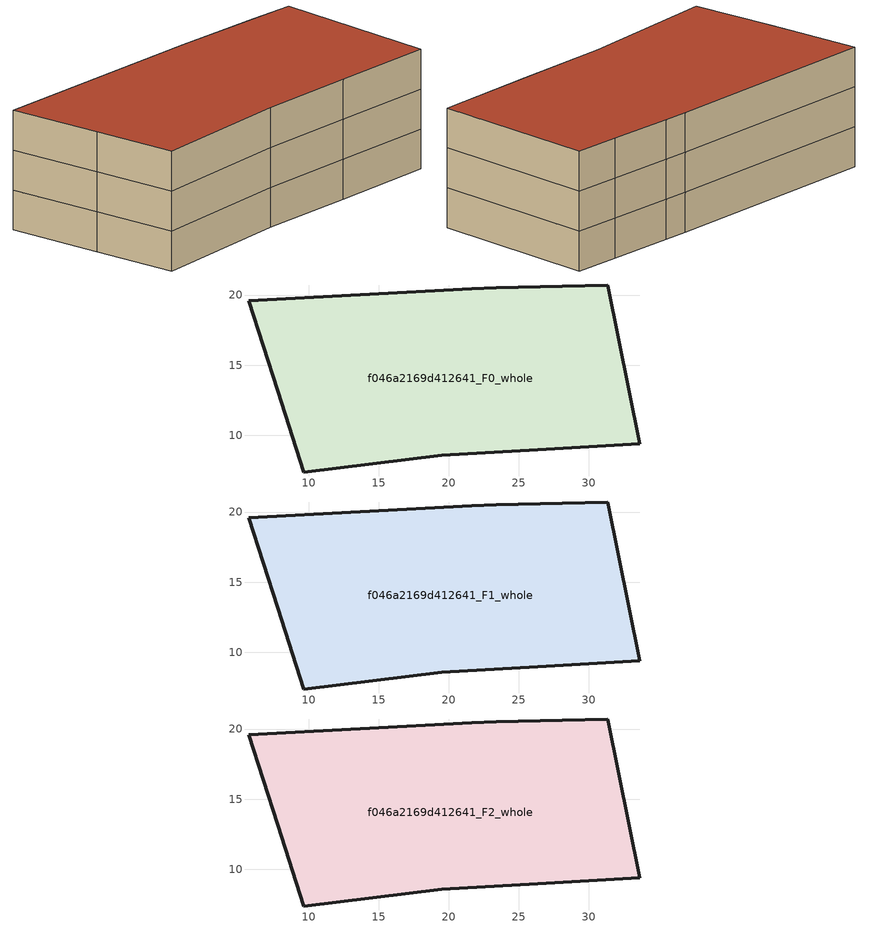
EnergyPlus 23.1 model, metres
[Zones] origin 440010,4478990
f046a2169d412641_F0_whole
 floor ground (EU_floor_Construction): 31.35,20.72 33.63,9.38 26.34,8.96 19.48,8.57 9.63,7.37 7.78,13.16 5.72,19.59 21.63,20.46 23.38,20.52 28.11,20.63 z0
 wall outside (EU_wall_Construction): 9.63,7.37 19.48,8.57 26.34,8.96 33.63,9.38 31.35,20.72 28.11,20.63 23.38,20.52 21.63,20.46 5.72,19.59 7.78,13.16 9.63,7.37 z0:3
f046a2169d412641_F1_whole
 floor to f046a2169d412641_F0_whole (EU_floor_Construction): 31.35,20.72 33.63,9.38 26.34,8.96 19.48,8.57 9.63,7.37 7.78,13.16 5.72,19.59 21.63,20.46 23.38,20.52 28.11,20.63 z3
 wall outside (EU_wall_Construction): 9.63,7.37 19.48,8.57 26.34,8.96 33.63,9.38 31.35,20.72 28.11,20.63 23.38,20.52 21.63,20.46 5.72,19.59 7.78,13.16 9.63,7.37 z3:6
f046a2169d412641_F2_whole
 floor to f046a2169d412641_F1_whole (EU_floor_Construction): 31.35,20.72 33.63,9.38 26.34,8.96 19.48,8.57 9.63,7.37 7.78,13.16 5.72,19.59 21.63,20.46 23.38,20.52 28.11,20.63 z6
 wall outside (EU_wall_Construction): 9.63,7.37 19.48,8.57 26.34,8.96 33.63,9.38 31.35,20.72 28.11,20.63 23.38,20.52 21.63,20.46 5.72,19.59 7.78,13.16 9.63,7.37 z6:9
 roof outside (EU_roof_Construction): 33.63,9.38 31.35,20.72 28.11,20.63 23.38,20.52 21.63,20.46 5.72,19.59 7.78,13.16 9.63,7.37 19.48,8.57 26.34,8.96 z9
[Building]
EU S2 Campaign: North Axis=0; Terrain=City; Solar Distribution=FullExterior
[Site:Location]
Madrid: Latitude=40.5; Longitude=-3.5; Time Zone=1; Elevation=609
[SizingPeriod:WeatherFileDays]
AnnualSizingPeriod: Begin Month=1; Begin Day of Month=1; End Month=12; End Day of Month=31; Day of Week for Start Day=Monday; Use Weather File Daylight Saving Period=No; Use Weather File Rain and Snow Indicators=No
[MATERIAL]
EU_InternalMass_Material: Roughness=MediumRough; Thickness=0.1; Conductivity=1; Density=1800; Specific Heat=900; Thermal Absorptance=0.9; Solar Absorptance=0.7; Visible Absorptance=0.7
[MATERIAL:NOMASS] Roughness=MediumRough; Thermal Absorptance=0.9; Solar Absorptance=0.7; Visible Absorptance=0.7
Name | Thermal Resistance
EU_wall_NoMass | 0.459673
EU_roof_NoMass | 0.495815
EU_floor_NoMass | 0.788942
[CONSTRUCTION]
EU_wall_Construction: EU_wall_NoMass
EU_roof_Construction: EU_roof_NoMass
EU_floor_Construction: EU_floor_NoMass
EU_InternalMass_Construction: EU_InternalMass_Material
[ZONE] Type=1; Multiplier=1; Ceiling Height=autocalculate; Volume=884.923; Floor Area=autocalculate; Part of Total Floor Area=Yes
f046a2169d412641_F0_whole; f046a2169d412641_F1_whole; f046a2169d412641_F2_whole
[INTERNALMASS] Construction=EU_InternalMass_Construction; Surface Area=294.974
Name | Zone or ZoneList
f046a2169d412641_F0_whole_EU_InternalMass | f046a2169d412641_F0_whole
f046a2169d412641_F1_whole_EU_InternalMass | f046a2169d412641_F1_whole
f046a2169d412641_F2_whole_EU_InternalMass | f046a2169d412641_F2_whole
[OTHEREQUIPMENT] Fuel Type=Electricity; Design Level Calculation Method=Watts/Area; Power per Zone Floor Area=1; Fraction Latent=0; Fraction Radiant=0; Fraction Lost=0; Carbon Dioxide Generation Rate=0; EndUse Subcategory=EU_Step8_InternalGains
Name | Zone or ZoneList or Space or SpaceList | Schedule
EU_Step8_InternalGain_f046a2169d412641_F0_whole_f000 | f046a2169d412641_F0_whole | EU_Step8_GainSchedule_f046a2169d412641_F0_whole_f000
EU_Step8_InternalGain_f046a2169d412641_F1_whole_f000 | f046a2169d412641_F1_whole | EU_Step8_GainSchedule_f046a2169d412641_F1_whole_f000
EU_Step8_InternalGain_f046a2169d412641_F2_whole_f000 | f046a2169d412641_F2_whole | EU_Step8_GainSchedule_f046a2169d412641_F2_whole_f000
[ZONEVENTILATION:DESIGNFLOWRATE] Schedule=EU_AlwaysOn; Design Flow Rate Calculation Method=AirChanges/Hour; Air Changes per Hour=0.719161; Ventilation Type=Natural; Fan Pressure Rise=0; Fan Total Efficiency=1; Constant Term Coefficient=1; Temperature Term Coefficient=0; Velocity Term Coefficient=0; Velocity Squared Term Coefficient=0; Minimum Indoor Temperature=-100; Maximum Indoor Temperature=100; Delta Temperature=-100; Minimum Outdoor Temperature=-100; Maximum Outdoor Temperature=100; Maximum Wind Speed=40
Name | Zone or ZoneList or Space or SpaceList
EU_ConstantAir_f046a2169d412641_F0_whole | f046a2169d412641_F0_whole
EU_ConstantAir_f046a2169d412641_F1_whole | f046a2169d412641_F1_whole
EU_ConstantAir_f046a2169d412641_F2_whole | f046a2169d412641_F2_whole
[HVACTEMPLATE:THERMOSTAT] Constant Heating Setpoint=20; Constant Cooling Setpoint=50
EU_HeatOnly_f046a2169d412641_F0_whole; EU_HeatOnly_f046a2169d412641_F1_whole; EU_HeatOnly_f046a2169d412641_F2_whole
[HVACTEMPLATE:ZONE:IDEALLOADSAIRSYSTEM] System Availability Schedule=EU_AlwaysOn; Maximum Heating Supply Air Temperature=50; Minimum Cooling Supply Air Temperature=13; Maximum Heating Supply Air Humidity Ratio=0.0156; Minimum Cooling Supply Air Humidity Ratio=0.0077; Heating Limit=NoLimit; Cooling Limit=NoLimit; Heating Availability Schedule=EU_AlwaysOn; Cooling Availability Schedule=EU_CoolingOff; Dehumidification Control Type=ConstantSensibleHeatRatio; Cooling Sensible Heat Ratio=0.7; Dehumidification Setpoint=60; Humidification Control Type=None; Humidification Setpoint=30; Outdoor Air Method=None; Outdoor Air Flow Rate per Person=0.00944; Outdoor Air Flow Rate per Zone Floor Area=0; Outdoor Air Flow Rate per Zone=0; Demand Controlled Ventilation Type=None; Outdoor Air Economizer Type=NoEconomizer; Heat Recovery Type=None; Sensible Heat Recovery Effectiveness=0.7; Latent Heat Recovery Effectiveness=0.65
Name | Template Thermostat
f046a2169d412641_F0_whole | EU_HeatOnly_f046a2169d412641_F0_whole
f046a2169d412641_F1_whole | EU_HeatOnly_f046a2169d412641_F1_whole
f046a2169d412641_F2_whole | EU_HeatOnly_f046a2169d412641_F2_whole
[SIZING:ZONE] Zone Cooling Design Supply Air Temperature Input Method=SupplyAirTemperature; Zone Cooling Design Supply Air Temperature=13; Zone Heating Design Supply Air Temperature Input Method=SupplyAirTemperature; Zone Heating Design Supply Air Temperature=50; Zone Cooling Design Supply Air Humidity Ratio=0.008; Zone Heating Design Supply Air Humidity Ratio=0.008; Cooling Design Air Flow Method=DesignDay; Cooling Design Air Flow Rate=0; Cooling Minimum Air Flow per Zone Floor Area=0.000762; Cooling Minimum Air Flow=0; Cooling Minimum Air Flow Fraction=0.2; Heating Design Air Flow Method=DesignDay; Heating Design Air Flow Rate=0; Heating Maximum Air Flow per Zone Floor Area=0.002032; Heating Maximum Air Flow=0.141576; Heating Maximum Air Flow Fraction=0.3; Account for Dedicated Outdoor Air System=No; Dedicated Outdoor Air System Control Strategy=NeutralSupplyAir; Dedicated Outdoor Air Low Setpoint Temperature for Design=autosize; Dedicated Outdoor Air High Setpoint Temperature for Design=autosize; Zone Load Sizing Method=Sensible Load Only No Latent Load; Zone Latent Cooling Design Supply Air Humidity Ratio Input Method=HumidityRatioDifference; Zone Cooling Design Supply Air Humidity Ratio Difference=0.005; Zone Latent Heating Design Supply Air Humidity Ratio Input Method=HumidityRatioDifference; Zone Humidification Design Supply Air Humidity Ratio Difference=0.005
f046a2169d412641_F0_whole; f046a2169d412641_F1_whole; f046a2169d412641_F2_whole
[SCHEDULE:CONSTANT]
Name | Hourly Value
EU_AlwaysOn | 1
EU_CoolingOff | 0
[SCHEDULE:FILE] Column Number=1; Rows to Skip at Top=0; Number of Hours of Data=8760; Column Separator=Comma; Interpolate to Timestep=No; Minutes per Item=60; Adjust Schedule for Daylight Savings=Yes
Name | File
EU_Step8_GainSchedule_f046a2169d412641_F0_whole_f000 | C:\Users\o_iseri\Desktop\OpenUBEM\openubem\outputs\eu_evidence\EU-11\ES-MAD-BERRUGUETE\idfs\f046a2169d412641\f046a2169d412641_F0_whole_f000_gain.csv
EU_Step8_GainSchedule_f046a2169d412641_F1_whole_f000 | C:\Users\o_iseri\Desktop\OpenUBEM\openubem\outputs\eu_evidence\EU-11\ES-MAD-BERRUGUETE\idfs\f046a2169d412641\f046a2169d412641_F1_whole_f000_gain.csv
EU_Step8_GainSchedule_f046a2169d412641_F2_whole_f000 | C:\Users\o_iseri\Desktop\OpenUBEM\openubem\outputs\eu_evidence\EU-11\ES-MAD-BERRUGUETE\idfs\f046a2169d412641\f046a2169d412641_F2_whole_f000_gain.csv
